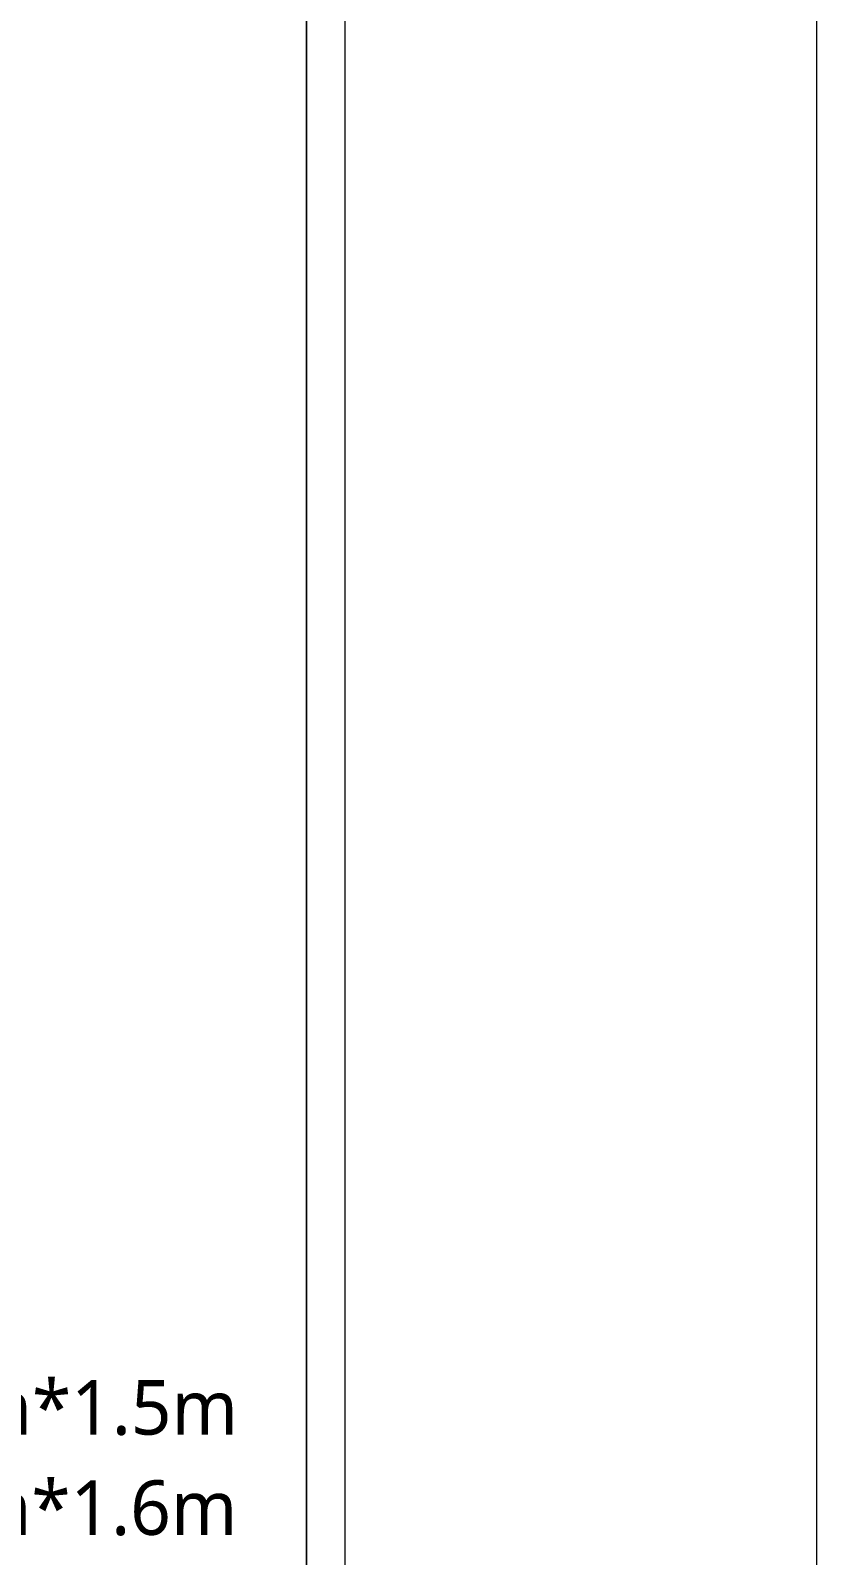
# Model space of a CAD drawing. Header units: millimetres. Extents: x 6388 to 10588, y 8 to 2978.
# Drawn here: x 10300 to 10588, y 2117 to 2677 of the extents above; entities that cross this region are included whole.
import ezdxf

# ---------------------------------------------------------------- set-up
doc = ezdxf.new("R2010")
doc.units = ezdxf.units.MM
doc.styles.add('微軟正黑體-20', font='Microsoft JhengHei.ttf', dxfattribs={"height": 20})

msp = doc.modelspace()

# ---------------------------------------------------------------- linework, layer by layer
at = {"lineweight": 5}
for p, q in [((10588.15, 2977.92, 163.19), (10588.15, 7.92, 163.19)), ((10401.11, 2779.1, 163.19), (10401.11, 399.91, 163.19)), ((10401.11, 2779.1, 326.37), (10401.11, 399.91, 326.37)), ((10401.11, 207.65, 326.37), (10401.11, 2779.1, 326.37))]:
    msp.add_line(p, q, dxfattribs=at)
at = {"color": 4, "lineweight": 5}
msp.add_line((10415.32, 193.44, 326.37), (10415.32, 2793.31, 326.37), dxfattribs=at)

# ---------------------------------------------------------------- texts
at = {"lineweight": 5, "style": '微軟正黑體-20'}
for s, p in [('槽體使用空間:30.08m*15.08m*1.5m', (9933.65, 2161.71)), ('實際開挖空間:32.08m*17.08m*1.6m', (9933.41, 2124.93))]:
    msp.add_text(s, height=20, dxfattribs=at).set_placement(p)

doc.saveas('drawing.dxf')
